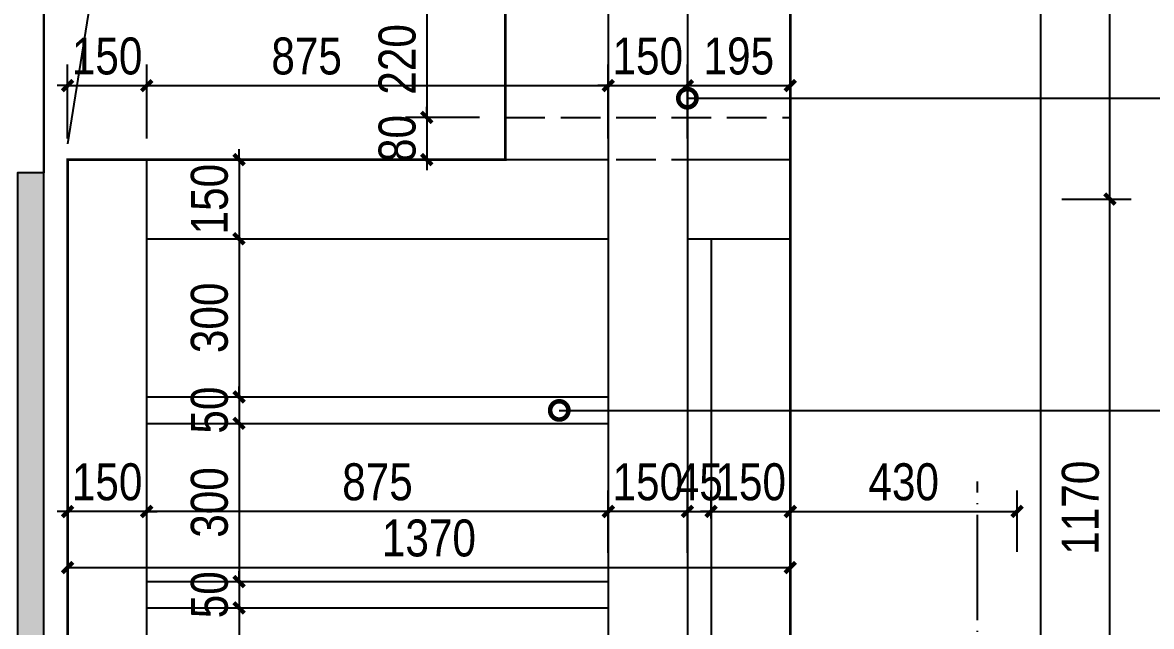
# Model space of a CAD drawing. Extents: x -40040 to 35635, y -182662 to -38118.
# Drawn here: x -5974 to -3834, y -116562 to -115417 of the extents above; entities that cross this region are included whole.
import ezdxf

# ---------------------------------------------------------------- set-up
doc = ezdxf.new("R2010")
doc.units = 0
doc.header["$LTSCALE"] = 1000
doc.header["$MEASUREMENT"] = 0
for name, pattern in [('CENTER', [2, 1.25, -0.25, 0.25, -0.25]), ('DASH', [0.35, 0.25, -0.1]), ('DOTE', [2.42, 2, -0.2, 0.02, -0.2])]:
    doc.linetypes.add(name, pattern=pattern)
doc.layers.add('_0', color=7, linetype='Continuous', lineweight=25)
for name, color, linetype in [('A', 163, 'CENTER'), ('A-FLOR-STRS', 54, 'Continuous'), ('A-FURN-PATT-251', 251, 'Continuous'), ('A-SECT-005', 5, 'Continuous'), ('A-WALL-FULL', 5, 'Continuous'), ('AXIS', 3, 'Continuous'), ('GL', 131, 'Continuous'), ('核对', 2, 'Continuous')]:
    doc.layers.add(name, color=color, linetype=linetype)
doc.styles.add('DIM_T3', font='ARIALN.TTF')
doc.dimstyles.new('_TCH_ARCH&&20', dxfattribs={"dimtxt": 70, "dimasz": 20, "dimexe": 40, "dimexo": 40, "dimgap": 20, "dimtad": 1, "dimdec": 0, "dimzin": 0, "dimdsep": 46, "dimtxsty": 'DIM_T3', "dimblk": 'ARCHTICK', "dimcen": 0.09, "dimclrd": 6, "dimclre": 6, "dimclrt": 6, "dimazin": 2, "dimtfac": 1, "dimtdec": 0, "dimtix": 1, "dimtmove": 2, "dimatfit": 3, "dimfxl": 100, "dimfxlon": 1, "dimtolj": 1, "dimtzin": 0, "dimarcsym": 0})

# ---------------------------------------------------------------- blocks, each defined once
blk = doc.blocks.new('askudiyfgaskdfygasdfafd')
at = {"layer": 'A-SECT-005', "color": 3, "linetype": 'DASH', "ltscale": 0.3}
for p, q in [((14447.3, -95656.8), (14447.3, -97216.8)), ((14987.3, -97186.8), (14987.3, -95656.8)), ((14447.3, -97136.8), (14987.3, -97136.8)), ((14987.3, -98327.2), (14987.3, -97186.8)), ((13617.3, -97216.8), (13617.3, -99187.2)), ((14447.3, -97216.8), (13617.3, -97216.8))]:
    blk.add_line(p, q, dxfattribs=at)
blk.add_lwpolyline([(14447.3, -97216.8), (14987.3, -97216.8)], dxfattribs=at)
blk = doc.blocks.new('basesisi')
at = {"layer": 'A-FURN-PATT-251'}
h = blk.add_hatch(color=256, dxfattribs=at)
h.dxf.hatch_style = 1
h.paths.add_polyline_path([(28193.4, -83147.1), (27933.4, -83147.1), (27933.4, -83197.1), (28243.4, -83197.1), (28243.4, -78867.1), (28193.4, -78867.1)])
blk.add_line((28243.4, -78267.1), (28243.4, -78867.1), dxfattribs=at)
blk.add_lwpolyline([(28193.4, -83147.1), (27933.4, -83147.1), (27933.4, -83197.1), (28243.4, -83197.1), (28243.4, -78867.1), (28193.4, -78867.1), (28193.4, -83147.1)], dxfattribs=at)
blk = doc.blocks.new('_ArchTick')
at = {"color": 0, "linetype": 'ByBlock', "const_width": 0.4}
blk.add_lwpolyline([(-0.5, -0.5), (0.5, 0.5)], dxfattribs=at)
blk = doc.blocks.new('*D1087')
at = {"layer": 'Defpoints', "color": 0, "transparency": 16777216}
for p in [(15462.3, -115751.7), (15593.3, -115751.7), (15417.3, -116921.7)]:
    blk.add_point(p, dxfattribs=at)
at = {"layer": 'GL', "color": 6, "lineweight": -2, "transparency": 16777216}
for p, q in [((15502.3, -115751.7), (15633.3, -115751.7)), ((15593.3, -116921.7), (15593.3, -115751.7)), ((15457.3, -116921.7), (15633.3, -116921.7))]:
    blk.add_line(p, q, dxfattribs=at)
at = {"layer": 'GL', "color": 6, "lineweight": -2, "transparency": 16777216, "xscale": 20, "yscale": 20, "zscale": 20}
for p, rotation in [((15593.3, -115751.7), 90), ((15593.3, -116921.7), 270)]:
    blk.add_blockref('_ArchTick', p, dxfattribs=dict(at, rotation=rotation))
at = {"layer": 'GL', "color": 6, "transparency": 16777216, "insert": (15537.6, -116336.7), "char_height": 70, "attachment_point": 5, "rotation": 90, "style": 'DIM_T3'}
blk.add_mtext('\\A1;1170', dxfattribs=at)
blk = doc.blocks.new('*D1069')
at = {"layer": 'Defpoints', "color": 0, "transparency": 16777216}
for p in [(15462.3, -114751.7), (15593.3, -114751.7), (15462.3, -115751.7)]:
    blk.add_point(p, dxfattribs=at)
at = {"layer": 'GL', "color": 6, "lineweight": -2, "transparency": 16777216}
for p, q in [((15502.3, -114751.7), (15633.3, -114751.7)), ((15593.3, -115751.7), (15593.3, -114751.7)), ((15502.3, -115751.7), (15633.3, -115751.7))]:
    blk.add_line(p, q, dxfattribs=at)
at = {"layer": 'GL', "color": 6, "lineweight": -2, "transparency": 16777216, "xscale": 20, "yscale": 20, "zscale": 20}
for p, rotation in [((15593.3, -114751.7), 90), ((15593.3, -115751.7), 270)]:
    blk.add_blockref('_ArchTick', p, dxfattribs=dict(at, rotation=rotation))
at = {"layer": 'GL', "color": 6, "transparency": 16777216, "insert": (15537.6, -115251.7), "char_height": 70, "attachment_point": 5, "rotation": 90, "style": 'DIM_T3'}
blk.add_mtext('\\A1;1000', dxfattribs=at)
blk = doc.blocks.new('*D1072')
at = {"layer": 'Defpoints', "color": 0, "transparency": 16777216}
for p in [(14642.3, -116343.8), (14642.3, -116462.2), (14792.3, -116462.2)]:
    blk.add_point(p, dxfattribs=at)
at = {"layer": 'GL', "color": 6, "lineweight": -2, "transparency": 16777216}
for p, q in [((14642.3, -116422.2), (14642.3, -116303.8)), ((14792.3, -116422.2), (14792.3, -116303.8)), ((14642.3, -116343.8), (14622.3, -116343.8)), ((14792.3, -116343.8), (14642.3, -116343.8)), ((14792.3, -116343.8), (14812.3, -116343.8))]:
    blk.add_line(p, q, dxfattribs=at)
at = {"layer": 'GL', "color": 6, "lineweight": -2, "transparency": 16777216, "xscale": 20, "yscale": 20, "zscale": 20}
blk.add_blockref('_ArchTick', (14642.3, -116343.8), dxfattribs=at)
at = {"layer": 'GL', "color": 6, "lineweight": -2, "transparency": 16777216, "xscale": 20, "yscale": 20, "zscale": 20, "rotation": 180}
blk.add_blockref('_ArchTick', (14792.3, -116343.8), dxfattribs=at)
at = {"layer": 'GL', "color": 6, "transparency": 16777216, "insert": (14717.3, -116288), "char_height": 70, "attachment_point": 5, "style": 'DIM_T3'}
blk.add_mtext('\\A1;150', dxfattribs=at)
blk = doc.blocks.new('*D1073')
at = {"layer": 'Defpoints', "color": 0, "transparency": 16777216}
for p in [(13767.3, -116343.8), (13767.3, -116464.5), (14642.3, -116462.2)]:
    blk.add_point(p, dxfattribs=at)
at = {"layer": 'GL', "color": 6, "lineweight": -2, "transparency": 16777216}
for p, q in [((13767.3, -116424.5), (13767.3, -116303.8)), ((14642.3, -116422.2), (14642.3, -116303.8)), ((14642.3, -116343.8), (13767.3, -116343.8))]:
    blk.add_line(p, q, dxfattribs=at)
at = {"layer": 'GL', "color": 6, "lineweight": -2, "transparency": 16777216, "xscale": 20, "yscale": 20, "zscale": 20, "rotation": 180}
blk.add_blockref('_ArchTick', (13767.3, -116343.8), dxfattribs=at)
at = {"layer": 'GL', "color": 6, "lineweight": -2, "transparency": 16777216, "xscale": 20, "yscale": 20, "zscale": 20}
blk.add_blockref('_ArchTick', (14642.3, -116343.8), dxfattribs=at)
at = {"layer": 'GL', "color": 6, "transparency": 16777216, "insert": (14204.8, -116288), "char_height": 70, "attachment_point": 5, "style": 'DIM_T3'}
blk.add_mtext('\\A1;875', dxfattribs=at)
blk = doc.blocks.new('*D1076')
at = {"layer": 'Defpoints', "color": 0, "transparency": 16777216}
for p in [(14837.3, -116343.8), (14837.3, -116397.4), (14792.3, -116462.2)]:
    blk.add_point(p, dxfattribs=at)
at = {"layer": 'GL', "color": 6, "lineweight": -2, "transparency": 16777216}
for p, q in [((14792.3, -116422.2), (14792.3, -116303.8)), ((14837.3, -116357.4), (14837.3, -116303.8)), ((14792.3, -116343.8), (14772.3, -116343.8)), ((14792.3, -116343.8), (14837.3, -116343.8)), ((14837.3, -116343.8), (14857.3, -116343.8))]:
    blk.add_line(p, q, dxfattribs=at)
at = {"layer": 'GL', "color": 6, "lineweight": -2, "transparency": 16777216, "xscale": 20, "yscale": 20, "zscale": 20}
blk.add_blockref('_ArchTick', (14792.3, -116343.8), dxfattribs=at)
at = {"layer": 'GL', "color": 6, "lineweight": -2, "transparency": 16777216, "xscale": 20, "yscale": 20, "zscale": 20, "rotation": 180}
blk.add_blockref('_ArchTick', (14837.3, -116343.8), dxfattribs=at)
at = {"layer": 'GL', "color": 6, "transparency": 16777216, "insert": (14814.8, -116288.2), "char_height": 70, "attachment_point": 5, "style": 'DIM_T3'}
blk.add_mtext('\\A1;45', dxfattribs=at)
blk = doc.blocks.new('*D1077')
at = {"layer": 'Defpoints', "color": 0, "transparency": 16777216}
for p in [(14987.3, -116343.8), (14837.3, -116397.4), (14987.3, -116397.1)]:
    blk.add_point(p, dxfattribs=at)
at = {"layer": 'GL', "color": 6, "lineweight": -2, "transparency": 16777216}
for p, q in [((14837.3, -116357.4), (14837.3, -116303.8)), ((14987.3, -116357.1), (14987.3, -116303.8)), ((14837.3, -116343.8), (14817.3, -116343.8)), ((14837.3, -116343.8), (14987.3, -116343.8)), ((14987.3, -116343.8), (15007.3, -116343.8))]:
    blk.add_line(p, q, dxfattribs=at)
at = {"layer": 'GL', "color": 6, "lineweight": -2, "transparency": 16777216, "xscale": 20, "yscale": 20, "zscale": 20}
blk.add_blockref('_ArchTick', (14837.3, -116343.8), dxfattribs=at)
at = {"layer": 'GL', "color": 6, "lineweight": -2, "transparency": 16777216, "xscale": 20, "yscale": 20, "zscale": 20, "rotation": 180}
blk.add_blockref('_ArchTick', (14987.3, -116343.8), dxfattribs=at)
at = {"layer": 'GL', "color": 6, "transparency": 16777216, "insert": (14912.3, -116288), "char_height": 70, "attachment_point": 5, "style": 'DIM_T3'}
blk.add_mtext('\\A1;150', dxfattribs=at)
blk = doc.blocks.new('*D1078')
at = {"layer": 'Defpoints', "color": 0, "transparency": 16777216}
for p in [(15417.3, -116343.8), (14987.3, -116397.1), (15417.3, -116460.1)]:
    blk.add_point(p, dxfattribs=at)
at = {"layer": 'GL', "color": 6, "lineweight": -2, "transparency": 16777216}
for p, q in [((14987.3, -116357.1), (14987.3, -116303.8)), ((15417.3, -116420.1), (15417.3, -116303.8)), ((14987.3, -116343.8), (15417.3, -116343.8))]:
    blk.add_line(p, q, dxfattribs=at)
at = {"layer": 'GL', "color": 6, "lineweight": -2, "transparency": 16777216, "xscale": 20, "yscale": 20, "zscale": 20, "rotation": 180}
blk.add_blockref('_ArchTick', (14987.3, -116343.8), dxfattribs=at)
at = {"layer": 'GL', "color": 6, "lineweight": -2, "transparency": 16777216, "xscale": 20, "yscale": 20, "zscale": 20}
blk.add_blockref('_ArchTick', (15417.3, -116343.8), dxfattribs=at)
at = {"layer": 'GL', "color": 6, "transparency": 16777216, "insert": (15202.3, -116288), "char_height": 70, "attachment_point": 5, "style": 'DIM_T3'}
blk.add_mtext('\\A1;430', dxfattribs=at)
blk = doc.blocks.new('*D1079')
at = {"layer": 'Defpoints', "color": 0, "transparency": 16777216}
for p in [(13617.3, -116343.8), (13617.3, -116425.1), (13767.3, -116464.5)]:
    blk.add_point(p, dxfattribs=at)
at = {"layer": 'GL', "color": 6, "lineweight": -2, "transparency": 16777216}
for p, q in [((13617.3, -116385.1), (13617.3, -116303.8)), ((13767.3, -116424.5), (13767.3, -116303.8)), ((13617.3, -116343.8), (13597.3, -116343.8)), ((13767.3, -116343.8), (13617.3, -116343.8)), ((13767.3, -116343.8), (13787.3, -116343.8))]:
    blk.add_line(p, q, dxfattribs=at)
at = {"layer": 'GL', "color": 6, "lineweight": -2, "transparency": 16777216, "xscale": 20, "yscale": 20, "zscale": 20}
blk.add_blockref('_ArchTick', (13617.3, -116343.8), dxfattribs=at)
at = {"layer": 'GL', "color": 6, "lineweight": -2, "transparency": 16777216, "xscale": 20, "yscale": 20, "zscale": 20, "rotation": 180}
blk.add_blockref('_ArchTick', (13767.3, -116343.8), dxfattribs=at)
at = {"layer": 'GL', "color": 6, "transparency": 16777216, "insert": (13692.3, -116288), "char_height": 70, "attachment_point": 5, "style": 'DIM_T3'}
blk.add_mtext('\\A1;150', dxfattribs=at)
blk = doc.blocks.new('*D1090')
at = {"layer": 'Defpoints', "color": 0, "transparency": 16777216}
for p in [(13767.3, -115536.5), (13617.3, -115676.7), (13767.3, -115676.7)]:
    blk.add_point(p, dxfattribs=at)
at = {"layer": 'GL', "color": 6, "lineweight": -2, "transparency": 16777216}
for p, q in [((13617.3, -115636.7), (13617.3, -115496.5)), ((13767.3, -115636.7), (13767.3, -115496.5)), ((13617.3, -115536.5), (13597.3, -115536.5)), ((13617.3, -115536.5), (13767.3, -115536.5)), ((13767.3, -115536.5), (13787.3, -115536.5))]:
    blk.add_line(p, q, dxfattribs=at)
at = {"layer": 'GL', "color": 6, "lineweight": -2, "transparency": 16777216, "xscale": 20, "yscale": 20, "zscale": 20}
blk.add_blockref('_ArchTick', (13617.3, -115536.5), dxfattribs=at)
at = {"layer": 'GL', "color": 6, "lineweight": -2, "transparency": 16777216, "xscale": 20, "yscale": 20, "zscale": 20, "rotation": 180}
blk.add_blockref('_ArchTick', (13767.3, -115536.5), dxfattribs=at)
at = {"layer": 'GL', "color": 6, "transparency": 16777216, "insert": (13692.3, -115480.7), "char_height": 70, "attachment_point": 5, "style": 'DIM_T3'}
blk.add_mtext('\\A1;150', dxfattribs=at)
blk = doc.blocks.new('*D1091')
at = {"layer": 'Defpoints', "color": 0, "transparency": 16777216}
for p in [(14642.3, -115536.5), (13767.3, -115676.7), (14642.3, -115676.7)]:
    blk.add_point(p, dxfattribs=at)
at = {"layer": 'GL', "color": 6, "lineweight": -2, "transparency": 16777216}
for p, q in [((13767.3, -115636.7), (13767.3, -115496.5)), ((14642.3, -115636.7), (14642.3, -115496.5)), ((13767.3, -115536.5), (14642.3, -115536.5))]:
    blk.add_line(p, q, dxfattribs=at)
at = {"layer": 'GL', "color": 6, "lineweight": -2, "transparency": 16777216, "xscale": 20, "yscale": 20, "zscale": 20, "rotation": 180}
blk.add_blockref('_ArchTick', (13767.3, -115536.5), dxfattribs=at)
at = {"layer": 'GL', "color": 6, "lineweight": -2, "transparency": 16777216, "xscale": 20, "yscale": 20, "zscale": 20}
blk.add_blockref('_ArchTick', (14642.3, -115536.5), dxfattribs=at)
at = {"layer": 'GL', "color": 6, "transparency": 16777216, "insert": (14070.5, -115480.7), "char_height": 70, "attachment_point": 5, "style": 'DIM_T3'}
blk.add_mtext('\\A1;875', dxfattribs=at)
blk = doc.blocks.new('*D1092')
at = {"layer": 'Defpoints', "color": 0, "transparency": 16777216}
for p in [(14792.3, -115536.5), (14642.3, -115676.7), (14792.3, -115676.7)]:
    blk.add_point(p, dxfattribs=at)
at = {"layer": 'GL', "color": 6, "lineweight": -2, "transparency": 16777216}
for p, q in [((14642.3, -115636.7), (14642.3, -115496.5)), ((14792.3, -115636.7), (14792.3, -115496.5)), ((14642.3, -115536.5), (14622.3, -115536.5)), ((14642.3, -115536.5), (14792.3, -115536.5)), ((14792.3, -115536.5), (14812.3, -115536.5))]:
    blk.add_line(p, q, dxfattribs=at)
at = {"layer": 'GL', "color": 6, "lineweight": -2, "transparency": 16777216, "xscale": 20, "yscale": 20, "zscale": 20}
blk.add_blockref('_ArchTick', (14642.3, -115536.5), dxfattribs=at)
at = {"layer": 'GL', "color": 6, "lineweight": -2, "transparency": 16777216, "xscale": 20, "yscale": 20, "zscale": 20, "rotation": 180}
blk.add_blockref('_ArchTick', (14792.3, -115536.5), dxfattribs=at)
at = {"layer": 'GL', "color": 6, "transparency": 16777216, "insert": (14717.3, -115480.7), "char_height": 70, "attachment_point": 5, "style": 'DIM_T3'}
blk.add_mtext('\\A1;150', dxfattribs=at)
blk = doc.blocks.new('*D1093')
at = {"layer": 'Defpoints', "color": 0, "transparency": 16777216}
for p in [(14987.3, -115536.5), (14792.3, -115676.7), (14987.3, -115676.7)]:
    blk.add_point(p, dxfattribs=at)
at = {"layer": 'GL', "color": 6, "lineweight": -2, "transparency": 16777216}
for p, q in [((14792.3, -115636.7), (14792.3, -115496.5)), ((14987.3, -115636.7), (14987.3, -115496.5)), ((14792.3, -115536.5), (14987.3, -115536.5))]:
    blk.add_line(p, q, dxfattribs=at)
at = {"layer": 'GL', "color": 6, "lineweight": -2, "transparency": 16777216, "xscale": 20, "yscale": 20, "zscale": 20, "rotation": 180}
blk.add_blockref('_ArchTick', (14792.3, -115536.5), dxfattribs=at)
at = {"layer": 'GL', "color": 6, "lineweight": -2, "transparency": 16777216, "xscale": 20, "yscale": 20, "zscale": 20}
blk.add_blockref('_ArchTick', (14987.3, -115536.5), dxfattribs=at)
at = {"layer": 'GL', "color": 6, "transparency": 16777216, "insert": (14889.8, -115480.7), "char_height": 70, "attachment_point": 5, "style": 'DIM_T3'}
blk.add_mtext('\\A1;195', dxfattribs=at)
blk = doc.blocks.new('*D1094')
at = {"layer": 'Defpoints', "color": 0, "transparency": 16777216}
for p in [(13767.3, -115676.7), (13767.3, -115826.7), (13942.3, -115826.7)]:
    blk.add_point(p, dxfattribs=at)
at = {"layer": 'GL', "color": 6, "lineweight": -2, "transparency": 16777216}
for p, q in [((13942.3, -115676.7), (13942.3, -115656.7)), ((13807.3, -115676.7), (13982.3, -115676.7)), ((13942.3, -115676.7), (13942.3, -115826.7)), ((13807.3, -115826.7), (13982.3, -115826.7)), ((13942.3, -115826.7), (13942.3, -115846.7))]:
    blk.add_line(p, q, dxfattribs=at)
at = {"layer": 'GL', "color": 6, "lineweight": -2, "transparency": 16777216, "xscale": 20, "yscale": 20, "zscale": 20}
for p, rotation in [((13942.3, -115676.7), 270), ((13942.3, -115826.7), 90)]:
    blk.add_blockref('_ArchTick', p, dxfattribs=dict(at, rotation=rotation))
at = {"layer": 'GL', "color": 6, "transparency": 16777216, "insert": (13886.5, -115751.7), "char_height": 70, "attachment_point": 5, "rotation": 90, "style": 'DIM_T3'}
blk.add_mtext('\\A1;150', dxfattribs=at)
blk = doc.blocks.new('*D1095')
at = {"layer": 'Defpoints', "color": 0, "transparency": 16777216}
for p in [(13767.3, -115826.7), (13767.3, -116126.7), (13942.3, -116126.7)]:
    blk.add_point(p, dxfattribs=at)
at = {"layer": 'GL', "color": 6, "lineweight": -2, "transparency": 16777216}
for p, q in [((13807.3, -115826.7), (13982.3, -115826.7)), ((13942.3, -115826.7), (13942.3, -116126.7)), ((13807.3, -116126.7), (13982.3, -116126.7))]:
    blk.add_line(p, q, dxfattribs=at)
at = {"layer": 'GL', "color": 6, "lineweight": -2, "transparency": 16777216, "xscale": 20, "yscale": 20, "zscale": 20}
for p, rotation in [((13942.3, -115826.7), 90), ((13942.3, -116126.7), 270)]:
    blk.add_blockref('_ArchTick', p, dxfattribs=dict(at, rotation=rotation))
at = {"layer": 'GL', "color": 6, "transparency": 16777216, "insert": (13886.5, -115976.7), "char_height": 70, "attachment_point": 5, "rotation": 90, "style": 'DIM_T3'}
blk.add_mtext('\\A1;300', dxfattribs=at)
blk = doc.blocks.new('*D1096')
at = {"layer": 'Defpoints', "color": 0, "transparency": 16777216}
for p in [(13767.3, -116126.7), (13767.3, -116176.7), (13942.3, -116176.7)]:
    blk.add_point(p, dxfattribs=at)
at = {"layer": 'GL', "color": 6, "lineweight": -2, "transparency": 16777216}
for p, q in [((13942.3, -116126.7), (13942.3, -116106.7)), ((13807.3, -116126.7), (13982.3, -116126.7)), ((13942.3, -116126.7), (13942.3, -116176.7)), ((13807.3, -116176.7), (13982.3, -116176.7)), ((13942.3, -116176.7), (13942.3, -116196.7))]:
    blk.add_line(p, q, dxfattribs=at)
at = {"layer": 'GL', "color": 6, "lineweight": -2, "transparency": 16777216, "xscale": 20, "yscale": 20, "zscale": 20}
for p, rotation in [((13942.3, -116126.7), 270), ((13942.3, -116176.7), 90)]:
    blk.add_blockref('_ArchTick', p, dxfattribs=dict(at, rotation=rotation))
at = {"layer": 'GL', "color": 6, "transparency": 16777216, "insert": (13886.5, -116151.7), "char_height": 70, "attachment_point": 5, "rotation": 90, "style": 'DIM_T3'}
blk.add_mtext('\\A1;50', dxfattribs=at)
blk = doc.blocks.new('*D1097')
at = {"layer": 'Defpoints', "color": 0, "transparency": 16777216}
for p in [(13767.3, -116176.7), (13767.3, -116476.7), (13942.3, -116476.7)]:
    blk.add_point(p, dxfattribs=at)
at = {"layer": 'GL', "color": 6, "lineweight": -2, "transparency": 16777216}
for p, q in [((13807.3, -116176.7), (13982.3, -116176.7)), ((13942.3, -116176.7), (13942.3, -116476.7)), ((13807.3, -116476.7), (13982.3, -116476.7))]:
    blk.add_line(p, q, dxfattribs=at)
at = {"layer": 'GL', "color": 6, "lineweight": -2, "transparency": 16777216, "xscale": 20, "yscale": 20, "zscale": 20}
for p, rotation in [((13942.3, -116176.7), 90), ((13942.3, -116476.7), 270)]:
    blk.add_blockref('_ArchTick', p, dxfattribs=dict(at, rotation=rotation))
at = {"layer": 'GL', "color": 6, "transparency": 16777216, "insert": (13886.5, -116326.7), "char_height": 70, "attachment_point": 5, "rotation": 90, "style": 'DIM_T3'}
blk.add_mtext('\\A1;300', dxfattribs=at)
blk = doc.blocks.new('*D1098')
at = {"layer": 'Defpoints', "color": 0, "transparency": 16777216}
for p in [(13767.3, -116476.7), (13767.3, -116526.7), (13942.3, -116526.7)]:
    blk.add_point(p, dxfattribs=at)
at = {"layer": 'GL', "color": 6, "lineweight": -2, "transparency": 16777216}
for p, q in [((13942.3, -116476.7), (13942.3, -116456.7)), ((13807.3, -116476.7), (13982.3, -116476.7)), ((13942.3, -116476.7), (13942.3, -116526.7)), ((13807.3, -116526.7), (13982.3, -116526.7)), ((13942.3, -116526.7), (13942.3, -116546.7))]:
    blk.add_line(p, q, dxfattribs=at)
at = {"layer": 'GL', "color": 6, "lineweight": -2, "transparency": 16777216, "xscale": 20, "yscale": 20, "zscale": 20}
for p, rotation in [((13942.3, -116476.7), 270), ((13942.3, -116526.7), 90)]:
    blk.add_blockref('_ArchTick', p, dxfattribs=dict(at, rotation=rotation))
at = {"layer": 'GL', "color": 6, "transparency": 16777216, "insert": (13886.5, -116501.7), "char_height": 70, "attachment_point": 5, "rotation": 90, "style": 'DIM_T3'}
blk.add_mtext('\\A1;50', dxfattribs=at)
blk = doc.blocks.new('*D1099')
at = {"layer": 'Defpoints', "color": 0, "transparency": 16777216}
for p in [(13767.3, -116526.7), (13767.3, -116846.7), (13942.3, -116846.7)]:
    blk.add_point(p, dxfattribs=at)
at = {"layer": 'GL', "color": 6, "lineweight": -2, "transparency": 16777216}
for p, q in [((13807.3, -116526.7), (13982.3, -116526.7)), ((13942.3, -116526.7), (13942.3, -116846.7)), ((13807.3, -116846.7), (13982.3, -116846.7))]:
    blk.add_line(p, q, dxfattribs=at)
at = {"layer": 'GL', "color": 6, "lineweight": -2, "transparency": 16777216, "xscale": 20, "yscale": 20, "zscale": 20}
for p, rotation in [((13942.3, -116526.7), 90), ((13942.3, -116846.7), 270)]:
    blk.add_blockref('_ArchTick', p, dxfattribs=dict(at, rotation=rotation))
at = {"layer": 'GL', "color": 6, "transparency": 16777216, "insert": (13886.5, -116686.7), "char_height": 70, "attachment_point": 5, "rotation": 90, "style": 'DIM_T3'}
blk.add_mtext('\\A1;320', dxfattribs=at)
blk = doc.blocks.new('_DotSmall')
at = {"color": 0, "linetype": 'ByBlock', "const_width": 0.5}
blk.add_lwpolyline([(-0.0625, 0, 1), (0.0625, 0, 1)], format="xyb", close=True, dxfattribs=at)
blk = doc.blocks.new('*D27')
at = {"layer": 'A-FURN-PATT-251', "color": 6, "lineweight": -2, "transparency": 16777216}
for p, q in [((-5107.4, -115376.7), (-5247.4, -115376.7)), ((-5207.4, -115376.7), (-5207.4, -115596.7)), ((-5107.4, -115596.7), (-5247.4, -115596.7))]:
    blk.add_line(p, q, dxfattribs=at)
at = {"layer": 'Defpoints', "color": 0, "transparency": 16777216}
for p in [(-5058.3, -115376.7), (-5207.4, -115596.7), (-5058.3, -115596.7)]:
    blk.add_point(p, dxfattribs=at)
at = {"layer": 'A-FURN-PATT-251', "color": 6, "lineweight": -2, "transparency": 16777216, "xscale": 20, "yscale": 20, "zscale": 20}
for p, rotation in [((-5207.4, -115376.7), 90), ((-5207.4, -115596.7), 270)]:
    blk.add_blockref('_ArchTick', p, dxfattribs=dict(at, rotation=rotation))
at = {"layer": 'A-FURN-PATT-251', "color": 6, "transparency": 16777216, "insert": (-5263.2, -115486.7), "char_height": 70, "attachment_point": 5, "rotation": 90, "style": 'DIM_T3'}
blk.add_mtext('\\A1;220', dxfattribs=at)
blk = doc.blocks.new('*D28')
at = {"layer": 'A-FURN-PATT-251', "color": 6, "lineweight": -2, "transparency": 16777216}
for p, q in [((-5107.4, -115596.7), (-5247.4, -115596.7)), ((-5207.4, -115596.7), (-5207.4, -115576.7)), ((-5207.4, -115596.7), (-5207.4, -115676.7)), ((-5107.4, -115676.7), (-5247.4, -115676.7)), ((-5207.4, -115676.7), (-5207.4, -115696.7))]:
    blk.add_line(p, q, dxfattribs=at)
at = {"layer": 'Defpoints', "color": 0, "transparency": 16777216}
for p in [(-5058.3, -115596.7), (-5207.4, -115676.7), (-5058.3, -115676.7)]:
    blk.add_point(p, dxfattribs=at)
at = {"layer": 'A-FURN-PATT-251', "color": 6, "lineweight": -2, "transparency": 16777216, "xscale": 20, "yscale": 20, "zscale": 20}
for p, rotation in [((-5207.4, -115596.7), 270), ((-5207.4, -115676.7), 90)]:
    blk.add_blockref('_ArchTick', p, dxfattribs=dict(at, rotation=rotation))
at = {"layer": 'A-FURN-PATT-251', "color": 6, "transparency": 16777216, "insert": (-5263.2, -115636.7), "char_height": 70, "attachment_point": 5, "rotation": 90, "style": 'DIM_T3'}
blk.add_mtext('\\A1;80', dxfattribs=at)
blk = doc.blocks.new('00')
at = {"layer": 'A', "ltscale": 0.3}
for p, q in [((28518.3, -127585.9), (28518.3, -113480.5)), ((30408.3, -127585.9), (30408.3, -113480.5))]:
    blk.add_line(p, q, dxfattribs=at)
blk = doc.blocks.new('*D324')
at = {"layer": 'Defpoints', "color": 0, "transparency": 16777216}
for p in [(-5888.3, -116344.5), (-4518.3, -116343.8), (-4518.3, -116450.3)]:
    blk.add_point(p, dxfattribs=at)
at = {"layer": '核对', "color": 6, "lineweight": -2, "transparency": 16777216}
for p, q in [((-5888.3, -116384.5), (-5888.3, -116490.3)), ((-4518.3, -116383.8), (-4518.3, -116490.3)), ((-5888.3, -116450.3), (-4518.3, -116450.3))]:
    blk.add_line(p, q, dxfattribs=at)
at = {"layer": '核对', "color": 6, "lineweight": -2, "transparency": 16777216, "xscale": 20, "yscale": 20, "zscale": 20, "rotation": 180}
blk.add_blockref('_ArchTick', (-5888.3, -116450.3), dxfattribs=at)
at = {"layer": '核对', "color": 6, "lineweight": -2, "transparency": 16777216, "xscale": 20, "yscale": 20, "zscale": 20}
blk.add_blockref('_ArchTick', (-4518.3, -116450.3), dxfattribs=at)
at = {"layer": '核对', "color": 6, "transparency": 16777216, "insert": (-5203.3, -116394.5), "char_height": 70, "attachment_point": 5, "style": 'DIM_T3'}
blk.add_mtext('\\A1;1370', dxfattribs=at)
blk = doc.blocks.new('*D325')
at = {"layer": 'Defpoints', "color": 0, "transparency": 16777216}
for p in [(-5888.3, -114035.6), (-5058.3, -114116.7), (-5888.3, -115676.7)]:
    blk.add_point(p, dxfattribs=at)
at = {"layer": '核对', "color": 6, "lineweight": -2, "transparency": 16777216}
for p, q in [((-5888.3, -114135.6), (-5888.3, -113995.6)), ((-5058.3, -114076.7), (-5058.3, -113995.6)), ((-5058.3, -114035.6), (-5888.3, -114035.6))]:
    blk.add_line(p, q, dxfattribs=at)
at = {"layer": '核对', "color": 6, "lineweight": -2, "transparency": 16777216, "xscale": 20, "yscale": 20, "zscale": 20, "rotation": 180}
blk.add_blockref('_ArchTick', (-5888.3, -114035.6), dxfattribs=at)
at = {"layer": '核对', "color": 6, "lineweight": -2, "transparency": 16777216, "xscale": 20, "yscale": 20, "zscale": 20}
blk.add_blockref('_ArchTick', (-5058.3, -114035.6), dxfattribs=at)
at = {"layer": '核对', "color": 6, "transparency": 16777216, "insert": (-5473.3, -113979.8), "char_height": 70, "attachment_point": 5, "style": 'DIM_T3'}
blk.add_mtext('\\A1;830', dxfattribs=at)
blk = doc.blocks.new('*D330')
at = {"layer": 'Defpoints', "color": 0, "transparency": 16777216}
for p in [(-6365.9, -115676.7), (-5888.3, -115676.7), (-5888.3, -117647.2)]:
    blk.add_point(p, dxfattribs=at)
at = {"layer": '核对', "color": 6, "lineweight": -2, "transparency": 16777216}
for p, q in [((-6265.9, -115676.7), (-6405.9, -115676.7)), ((-6365.9, -117647.2), (-6365.9, -115676.7)), ((-6265.9, -117647.2), (-6405.9, -117647.2))]:
    blk.add_line(p, q, dxfattribs=at)
at = {"layer": '核对', "color": 6, "lineweight": -2, "transparency": 16777216, "xscale": 20, "yscale": 20, "zscale": 20}
for p, rotation in [((-6365.9, -115676.7), 90), ((-6365.9, -117647.2), 270)]:
    blk.add_blockref('_ArchTick', p, dxfattribs=dict(at, rotation=rotation))
at = {"layer": '核对', "color": 6, "transparency": 16777216, "insert": (-6421.7, -116662), "char_height": 70, "attachment_point": 5, "rotation": 90, "style": 'DIM_T3'}
blk.add_mtext('\\A1;1970', dxfattribs=at)
blk = doc.blocks.new('GJG')
at = {"layer": 'GL'}
for p, q in [((14642.3, -114116.7), (14642.3, -116846.7)), ((14792.3, -114116.7), (14792.3, -116797.2)), ((13617.3, -115676.7), (14642.3, -115676.7)), ((13617.3, -117494.7), (13617.3, -115676.7)), ((13767.3, -117497.2), (13767.3, -115676.7)), ((14792.3, -115676.7), (14987.3, -115676.7)), ((14987.3, -115676.7), (14987.3, -115826.7)), ((13767.3, -115826.7), (14642.3, -115826.7)), ((14792.3, -115826.7), (14987.3, -115826.7)), ((14837.3, -115826.7), (14837.3, -116737.2)), ((14987.3, -115826.7), (14987.3, -116787.2)), ((13767.3, -116126.7), (14642.3, -116126.7)), ((13767.3, -116176.7), (14642.3, -116176.7)), ((13767.3, -116476.7), (14642.3, -116476.7)), ((13767.3, -116526.7), (14642.3, -116526.7))]:
    blk.add_line(p, q, dxfattribs=at)
at = {"layer": 'GL', "color": 7}
for p, q in [((14792.3, -115560.3), (16341.1, -115560.3)), ((14549.4, -116152.2), (16341.1, -116152.2))]:
    blk.add_line(p, q, dxfattribs=at)
at = {"layer": 'GL', "color": 7, "xscale": 69.30000000000001, "yscale": 69.30000000000001, "zscale": 69.30000000000001, "rotation": 180}
for p in [(14792.3, -115560.3), (14549.4, -116152.2)]:
    blk.add_blockref('_DotSmall', p, dxfattribs=at)
at = {"layer": 'GL', "color": 2}
for base, p1, p2, picture, middle in [((15593.3, -114751.7), (15462.3, -115751.7), (15462.3, -114751.7), '*D1069', (15537.6, -115251.7)), ((13942.3, -115826.7), (13767.3, -115676.7), (13767.3, -115826.7), '*D1094', (13886.5, -115751.7)), ((15593.3, -115751.7), (15417.3, -116921.7), (15462.3, -115751.7), '*D1087', (15537.6, -116336.7)), ((13942.3, -116126.7), (13767.3, -115826.7), (13767.3, -116126.7), '*D1095', (13886.5, -115976.7)), ((13942.3, -116176.7), (13767.3, -116126.7), (13767.3, -116176.7), '*D1096', (13886.5, -116151.7)), ((13942.3, -116476.7), (13767.3, -116176.7), (13767.3, -116476.7), '*D1097', (13886.5, -116326.7)), ((13942.3, -116526.7), (13767.3, -116476.7), (13767.3, -116526.7), '*D1098', (13886.5, -116501.7)), ((13942.3, -116846.7), (13767.3, -116526.7), (13767.3, -116846.7), '*D1099', (13886.5, -116686.7))]:
    dim = blk.add_linear_dim(base=base, p1=p1, p2=p2, angle=90, dimstyle='_TCH_ARCH&&20', override={"dimexo": 40, "dimfxl": 1.5, "dimfxlon": 0}, dxfattribs=at)
    dim.commit()
    dim.dimension.update_dxf_attribs({"geometry": picture, "text_midpoint": middle})
for base, p1, p2, picture, middle in [((13767.3, -115536.5), (13617.3, -115676.7), (13767.3, -115676.7), '*D1090', (13692.3, -115480.7)), ((14792.3, -115536.5), (14642.3, -115676.7), (14792.3, -115676.7), '*D1092', (14717.3, -115480.7)), ((14987.3, -115536.5), (14792.3, -115676.7), (14987.3, -115676.7), '*D1093', (14889.8, -115480.7)), ((13617.3, -116343.8), (13767.3, -116464.5), (13617.3, -116425.1), '*D1079', (13692.3, -116288)), ((13767.3, -116343.8), (14642.3, -116462.2), (13767.3, -116464.5), '*D1073', (14204.8, -116288)), ((14642.3, -116343.8), (14792.3, -116462.2), (14642.3, -116462.2), '*D1072', (14717.3, -116288)), ((14837.3, -116343.8), (14792.3, -116462.2), (14837.3, -116397.4), '*D1076', (14814.8, -116288.2)), ((14987.3, -116343.8), (14837.3, -116397.4), (14987.3, -116397.1), '*D1077', (14912.3, -116288)), ((15417.3, -116343.8), (14987.3, -116397.1), (15417.3, -116460.1), '*D1078', (15202.3, -116288))]:
    dim = blk.add_linear_dim(base=base, p1=p1, p2=p2, dimstyle='_TCH_ARCH&&20', override={"dimexo": 40, "dimfxl": 1.5, "dimfxlon": 0}, dxfattribs=at)
    dim.commit()
    dim.dimension.update_dxf_attribs({"geometry": picture, "text_midpoint": middle})
dim = blk.add_linear_dim(base=(14642.3, -115536.5), p1=(13767.3, -115676.7), p2=(14642.3, -115676.7), dimstyle='_TCH_ARCH&&20', override={"dimfxl": 1.5, "dimfxlon": 0}, dxfattribs=at)
dim.commit()
dim.dimension.update_dxf_attribs({"geometry": '*D1091', "text_midpoint": (14070.5, -115480.7), "dimtype": 128})

msp = doc.modelspace()

# ---------------------------------------------------------------- linework, layer by layer
at = {"layer": 'A-FLOR-STRS'}
msp.add_line((-4043.3, -127768.4), (-4043.3, -113632.9), dxfattribs=at)
at = {"layer": 'A-FURN-PATT-251', "color": 0, "const_width": 5}
msp.add_lwpolyline([(-4518.3, -114116.7), (-5058.3, -114116.7), (-5058.3, -115676.7), (-5888.3, -115676.7), (-5888.3, -117647.2), (-5058.3, -117647.2), (-5058.3, -118406.7), (-4688.3, -118406.7), (-4688.3, -119916.7), (-4658.3, -119916.7), (-4658.3, -121286.7), (-4088.3, -121286.7), (-4088.3, -116846.7), (-4518.3, -116846.7)], close=True, dxfattribs=at)
at = {"layer": 'A-FURN-PATT-251'}
msp.add_lwpolyline([(-5088.3, -114626.7), (-5753.2, -114800.1), (-5888.3, -115646.7)], dxfattribs=at)
at = {"layer": 'A-WALL-FULL'}
msp.add_line((-5933.3, -120031.7), (-5933.3, -113632.9), dxfattribs=at)
at = {"layer": 'AXIS', "color": 2, "linetype": 'DOTE', "ltscale": 0.1}
msp.add_line((-4163.3, -117276), (-4163.3, -116286.7), dxfattribs=at)

# ---------------------------------------------------------------- block references
at = {"layer": '_0', "color": 6}
msp.add_blockref('basesisi', (-34176.7, -36834.7), dxfattribs=at)
at = {"layer": 'GL'}
msp.add_blockref('GJG', (-19505.6, 0), dxfattribs=at)
at = {"layer": '核对', "color": 2}
for name, p in [('00', (-34451.6, 0)), ('askudiyfgaskdfygasdfafd', (-19505.6, -18460))]:
    msp.add_blockref(name, p, dxfattribs=at)

# ---------------------------------------------------------------- dimensions: what is measured, and where the dimension line sits
at = {"layer": 'A-FURN-PATT-251'}
for base, p1, p2, picture, middle in [((-5207.4, -115596.7), (-5058.3, -115376.7), (-5058.3, -115596.7), '*D27', (-5263.2, -115486.7)), ((-5207.4, -115676.7), (-5058.3, -115596.7), (-5058.3, -115676.7), '*D28', (-5263.2, -115636.7))]:
    dim = msp.add_linear_dim(base=base, p1=p1, p2=p2, angle=90, dimstyle='_TCH_ARCH&&20', dxfattribs=at)
    dim.commit()
    dim.dimension.update_dxf_attribs({"geometry": picture, "text_midpoint": middle})
at = {"layer": '核对'}
for base, p1, p2, picture, middle in [((-5888.3, -114035.6), (-5058.3, -114116.7), (-5888.3, -115676.7), '*D325', (-5473.3, -113979.8)), ((-4518.3, -116450.3), (-5888.3, -116344.5), (-4518.3, -116343.8), '*D324', (-5203.3, -116394.5))]:
    dim = msp.add_linear_dim(base=base, p1=p1, p2=p2, dimstyle='_TCH_ARCH&&20', dxfattribs=at)
    dim.commit()
    dim.dimension.update_dxf_attribs({"geometry": picture, "text_midpoint": middle})
dim = msp.add_linear_dim(base=(-6365.9323, -115676.7498), p1=(-5888.3203, -117647.2333), p2=(-5888.3203, -115676.7498), angle=90, dimstyle='_TCH_ARCH&&20', dxfattribs=at)
dim.commit()
dim.dimension.update_dxf_attribs({"geometry": '*D330', "text_midpoint": (-6421.6724, -116661.9916)})

doc.saveas('drawing.dxf')
